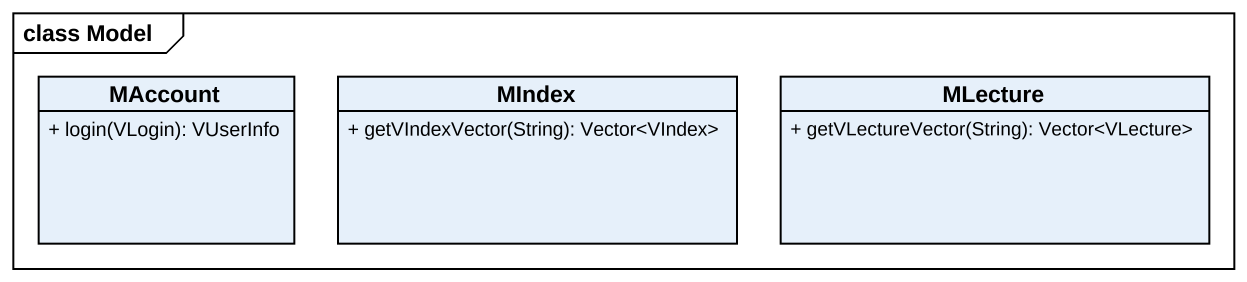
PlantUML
@startuml
mainframe class Model
hide circle
hide empty members
skinparam classAttributeIconSize 0
class MAccount {
  + login(VLogin): VUserInfo
}
class MIndex {
  + getVIndexVector(String): Vector<VIndex>
}
class MLecture {
  + getVLectureVector(String): Vector<VLecture>
}
@enduml
